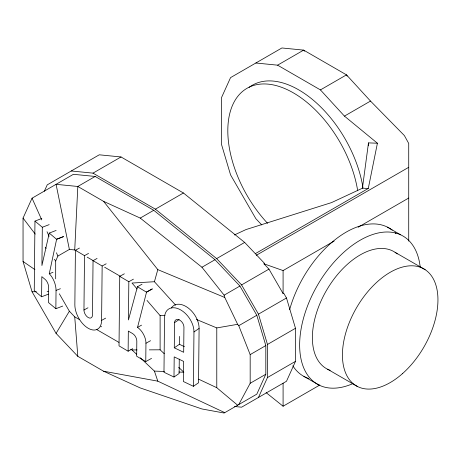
<?xml version="1.0" encoding="UTF-8"?>
<svg xmlns="http://www.w3.org/2000/svg" width="461" height="461" viewBox="0 0 461 461"><rect width="100%" height="100%" fill="white"/><g stroke="black" fill="none" stroke-linecap="round" stroke-linejoin="round"><path stroke-width="0.69" d="M41.818 218.468L34.961 221.107L34.252 290.614L41.605 296.775L48.468 294.13M41.605 296.775L41.813 276.629L45.259 279.522A6.091 2.858 68.9 0 1 48.659 287.41L48.503 302.554L55.862 308.714L62.719 306.069M34.961 221.107L42.314 227.267L41.922 265.548L49.258 233.087L56.115 230.442M55.862 308.714L56.046 290.39A13.271 6.224 68.9 0 0 49.264 273.759L56.611 239.328L49.258 233.087M79.436 248.064L75.408 250.294L74.855 304.658A19.085 11.047 61 0 0 88.068 328.192A19.085 11.047 61 0 0 101.599 320.378L105.627 318.148M97.075 258.431L93.047 260.661L92.494 315.03A6.091 3.527 61 0 1 88.178 317.52A6.091 3.527 61 0 1 83.96 310.011L84.507 255.642L75.408 250.294M101.599 320.378L102.146 266.014L93.047 260.661M124.337 273.799L119.733 276.352L119.024 345.859L128.129 351.207L132.733 348.66M128.129 351.207L128.331 331.067L132.601 333.574A6.091 3.527 61 0 1 136.819 341.088L136.663 356.226L145.768 361.58L151.525 358.393M119.733 276.352L128.832 281.706L128.446 319.98L137.43 286.754L142.034 284.207M145.768 361.58L145.953 343.261A13.271 7.681 61 0 0 137.534 327.379L146.523 292.188L137.43 286.754M193.413 386.306L193.966 331.937A19.085 12.147 55.6 0 0 179.404 309.239A19.085 12.147 55.6 0 0 164.525 317.883L163.972 372.246L173.993 377.029L174.195 356.889L183.599 361.378L183.392 381.518L193.413 386.306L198.547 382.786L199.1 328.422A19.085 12.147 55.6 0 0 188.013 307.827A19.085 12.147 55.6 0 0 171.377 307.954M174.546 322.665A6.091 3.878 55.6 0 1 179.294 319.905A6.091 3.878 55.6 0 1 183.945 327.154L183.685 352.302L174.287 347.813L174.546 322.665L179.11 319.542M179.271 359.125L179.127 373.514L173.993 377.029M174.287 347.813L179.421 344.292L179.502 336.392M75.979 250.68L74.734 249.96L77.811 186.475L95.162 176.459L153.744 210.285L214.999 259.716L239.933 286.039L256.812 315.272L265.818 345.577L265.818 374.251L256.812 394.155L224.121 413.033L201.953 408.965L140.236 387.937L103.604 371.22L77.811 356.33L56.069 333.378L32.057 291.778L23.05 261.473L23.05 218.093L32.057 198.19L73.42 174.304L95.162 176.459M234.367 234.977L246.013 229.561L331.528 202.598L362.421 188.215L368.477 142.881L377.409 143.227L368.293 188.445L255.319 253.665M175.653 305.17L154.423 281.729L157.795 269.622L103.604 201.371L77.811 186.475L56.069 184.325L69.375 249.43L57.902 256.057L55.683 260.961L55.683 278.859M44.331 191.269L47.241 184.849L99.271 154.804L121.013 156.959L183.42 192.986L244.67 242.423L264.591 263.45L263.957 263.819L268.97 269.115L283.089 293.559L283.722 293.196L286.483 297.979L295.489 328.278L295.489 361.366L286.483 381.276L241.593 407.196L234.465 406.487M258.465 397.451L267.472 377.542L267.472 344.459L258.465 314.154L241.593 284.921L216.653 258.598L155.397 209.167L92.995 173.134L71.253 170.985M238.758 404.579L250.173 383.281L250.173 354.607L238.758 325.697L237.645 324.313L224.778 297.483L224.121 295.173L201.953 267.247L140.236 218.082L103.604 201.371M56.069 333.378L69.375 311.215L59.336 293.824M193.966 331.937L199.1 328.422M255.849 63.013L277.591 65.168L303.643 50.122L346.493 74.861L370.506 101.068L404.383 135.574L408.723 143.446L408.723 241.103M92.995 173.134L121.013 156.959M277.591 65.168L320.435 89.907L346.493 74.861L347.156 76.134M155.397 209.167L183.42 192.986M140.236 218.082L153.744 210.285M320.435 89.907L344.448 116.109L370.506 101.068M216.653 258.598L244.67 242.423M201.953 267.247L214.999 259.716M256.281 255.308L408.723 167.297M241.593 284.921L268.97 269.115M224.121 295.173L239.933 286.039M263.957 263.819L283.089 270.572L334.133 241.097M358.122 227.25L408.723 198.034M258.465 314.154L286.483 297.979M238.758 325.697L256.812 315.272M267.472 344.459L295.489 328.278M250.173 354.607L265.818 345.577M250.173 383.281L265.818 374.251M267.472 377.542L295.489 361.366M266.141 392.639L283.089 406.227L319.836 385.01M84.507 255.642L88.541 253.412M102.146 266.014L106.18 263.784M128.832 281.706L133.436 279.153M83.96 310.011L87.988 307.781M146.471 292.072L152.228 288.886M146.523 292.188L152.28 289.001M137.534 327.379L141.562 325.149M145.953 343.261L150.557 340.708M42.314 227.267L49.171 224.628M56.565 239.207L63.422 236.568M56.611 239.328L63.468 236.683M49.264 273.759L53.003 272.318M56.046 290.39L60.408 288.713M196.369 319.427L216.779 327.921L237.645 324.313M154.423 281.729L132.019 283.037L137.171 289.007M147.001 300.411L160.111 315.612L164.998 315.324M32.057 291.778L36.361 291.704M47.131 291.519L48.566 291.496M130.774 349.225L132.019 349.945L137.061 349.922M149.306 349.859L160.111 349.807L164.243 353.708M362.421 188.215L368.293 188.445M140.357 357.817L154.423 371.099L164.473 371.485M178.833 372.039L183.858 372.229L178.695 367.354M69.375 249.43L74.734 249.96M103.604 371.22L157.795 381.161L224.778 412.653M157.795 269.622L224.778 297.483M198.703 379.207L216.779 387.707L237.645 405.219M179.421 344.292L184.435 346.689M303.88 376.389L319.657 385.373M395.089 252.334L425.146 269.685M327.592 369.238L357.65 386.595M87.187 257.152L93.416 260.747M104.624 267.219L120.188 276.202M69.375 311.215L74.734 316.874L79.718 319.75M96.528 329.454L118.944 342.396M387.476 227.146L400.615 234.81M23.05 261.473L34.915 269.616M344.448 116.109L377.409 143.227M132.019 349.945L136.71 354.376M261.779 224.945L255.849 218.681L230.558 174.88L221.551 144.575L221.551 97.519L230.558 77.615L281.907 47.967L303.643 50.122L304.542 51.206M23.05 218.093L35.232 234.096M45.241 247.246L46.112 248.387M54.375 259.249L55.683 260.961M32.057 198.19L41.749 219.891M47.034 231.727L49.091 236.332M56.432 252.766L57.902 256.057M154.423 371.099L157.795 381.161M74.734 316.874L77.811 356.33M368.477 142.881L368.477 145.762M283.089 270.572L283.089 293.559M283.089 383.235L283.089 406.227M216.779 327.921L216.779 387.707M160.111 315.612L160.111 349.807M101.633 326.653A19.085 11.047 61 0 1 100.815 326.803M352.838 383.644A85.55 49.39 -60 0 1 299.696 342.091A85.55 49.39 -60 0 1 357.834 241.616A85.55 49.39 -60 0 1 420.213 267.213M289.623 309.683A85.55 49.39 -60 0 1 392.242 230.172M395.089 232.707A85.55 49.39 -60 0 1 395.947 233.618M308.905 378.556A85.55 49.39 -60 0 1 292.821 365.803M330.168 370.333A67.542 38.995 -60 0 1 326.307 290.701A67.542 38.995 -60 0 1 397.215 253.925M267.582 223.331A92.753 53.551 60 0 1 252.046 85.959A92.753 53.551 60 0 1 357.701 190.819M249.113 87.359A92.753 53.551 60 0 1 315.387 101.979A92.753 53.551 60 0 1 362.974 187.725M402.551 373.571A67.542 38.995 -60 0 0 423.964 268.953A67.542 38.995 -60 0 0 344.062 339.803A67.542 38.995 -60 0 0 402.551 373.571"/></g></svg>
